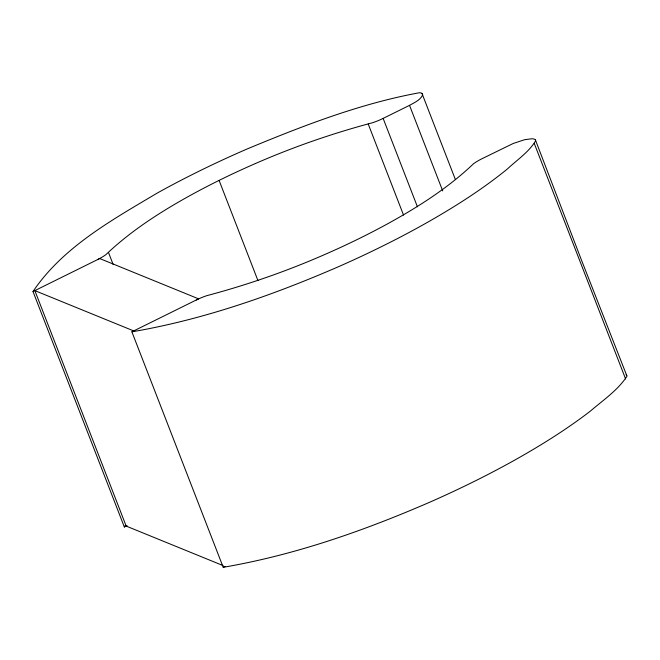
<?xml version="1.0" encoding="UTF-8"?>
<svg xmlns="http://www.w3.org/2000/svg" width="660" height="660" viewBox="0 0 660 660"><rect width="100%" height="100%" fill="white"/><g stroke="black" fill="none" stroke-linecap="round" stroke-linejoin="round"><path stroke-width="0.99" d="M127.091 525.632L124.336 526.993L33 291.522C62.989 247.022 111.862 220.102 156.923 193.248A332.467 96.649 -21.2 0 1 197.901 171.757A332.128 96.55 -21.2 0 1 247.483 148.822C303.014 125.763 360.277 103.537 419.529 92.722A16.252 4.727 -21.2 0 1 422.557 94.165L422.614 95.106C420.123 100.262 414.257 102.646 409.522 105.352L383.138 118.396A24.832 7.219 -21.2 0 1 372.768 122.677C332.714 133.312 293.452 146.916 255.47 163.515M124.336 526.993L125.359 525.385M535.433 139.969L581.171 259.339L627 376.208C617.909 390.192 603.025 400.24 590.419 411.073C567.847 428.439 543.691 443.652 518.958 457.727A332.483 96.649 -21.2 0 1 429.165 502.466C363.049 531.086 294.401 555.118 223.22 567.303L131.885 331.832C203.065 319.646 271.714 295.614 337.829 266.995A332.483 96.649 -21.2 0 0 427.622 222.255C455.433 206.398 482.6 189.189 507.441 168.927C516.945 159.959 528.982 152.048 535.664 140.737L535.433 139.969A16.252 4.727 -21.2 0 0 531.952 138.757L524.65 139.697L513.208 143.476L482.023 158.705A24.832 7.219 -21.2 0 0 473.517 163.754C449.971 186.211 422.548 204.163 394.276 220.102A255.717 74.341 -21.2 0 1 323.969 254.859C285.995 271.466 246.724 285.062 206.671 295.705A24.832 7.219 -21.2 0 0 196.317 299.986M33 291.522L99.718 258.538L198.602 298.848L131.885 331.832M223.22 567.303L225.06 566.395M133.724 330.924L34.84 290.614L126.175 526.086L223.162 565.62M534.278 143.484L625.614 378.955M421.987 93.448L455.4 179.594M409.522 105.352L442.695 190.888M383.138 118.396L417.433 206.819M368.222 124.03L403.54 215.094M219.087 180.394L257.977 280.657M108.479 252.458L113.124 264.421M626.092 374.83A16.252 4.727 -21.2 0 1 626.769 375.441M97.416 259.669A24.832 7.219 -21.2 0 0 105.922 254.628C129.467 232.163 156.89 214.22 185.163 198.28A255.568 74.291 -21.2 0 1 255.354 163.573"/></g></svg>
